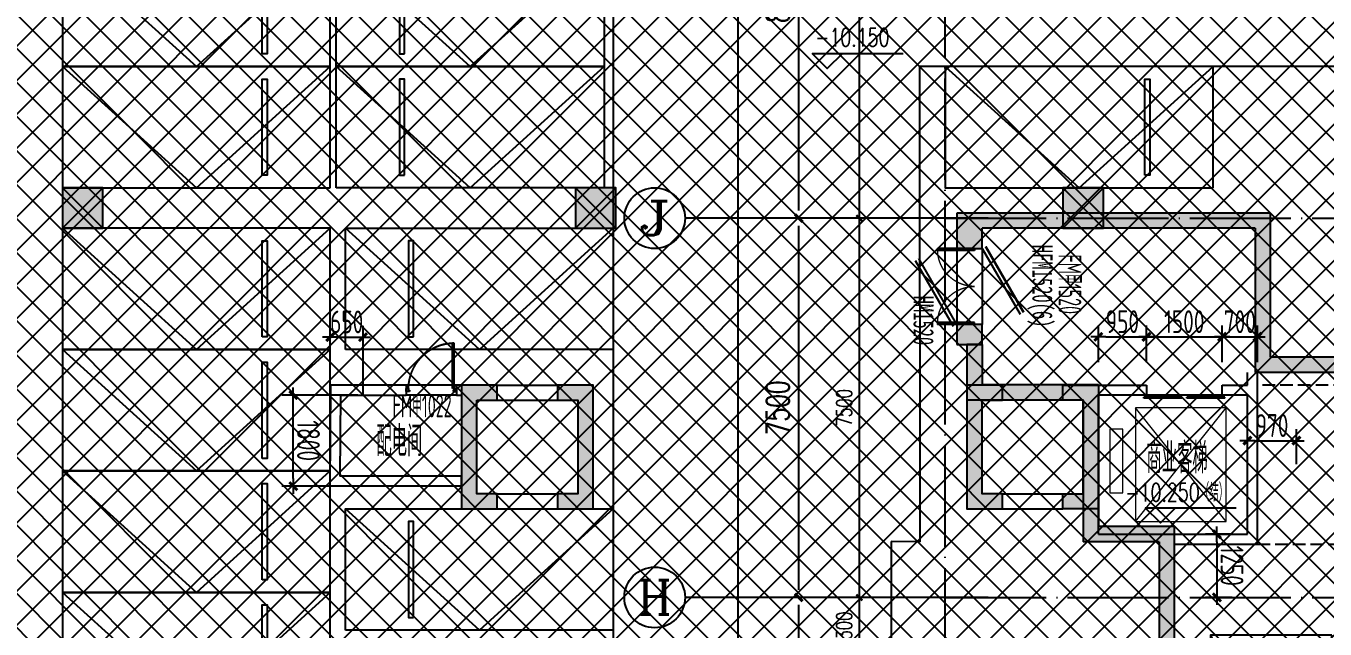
# Model space of a CAD drawing. Header units: millimetres. Extents: x 12325263 to 13848842, y -1463133 to 573208.
# Drawn here: x 12526656 to 12552362, y -1093512 to -1081586 of the extents above; entities that cross this region are included whole.
import ezdxf
from ezdxf.enums import TextEntityAlignment as Align
from ezdxf.xclip import XClip

# ---------------------------------------------------------------- set-up
doc = ezdxf.new("R2010")
doc.units = ezdxf.units.MM
doc.header["$LTSCALE"] = 1000
doc.header["$XCLIPFRAME"] = 0
doc.linetypes.add('-2F平面$0$DASH', pattern=[0.35, 0.25, -0.1])
doc.linetypes.add('DOTE', pattern=[2.42, 2, -0.2, 0.02, -0.2])
for name, color, linetype in [('-2F平面$0$DIM-ELEV', 3, 'Continuous'), ('-2F平面$0$PARTS-CAR公寓子母车位', 240, 'Continuous'), ('-2F平面$0$PARTS-UP', 1, '-2F平面$0$DASH'), ('-2F平面$0$WALL-SHATCH', 8, 'Continuous'), ('-3F平面$0$PARTS-CAR商业', 160, 'Continuous'), ('A-AXIS', 16, 'DOTE'), ('A-WALL-PATT', 8, 'Continuous'), ('A_WALL(防火墙)', 151, 'Continuous'), ('AXIS', 3, 'Continuous'), ('AXIS_TEXT', 7, 'Continuous'), ('DIM-PUB-4', 3, 'Continuous'), ('DRWD-DOOR', 2, 'Continuous'), ('DRWD-F-TEXT', 142, 'Continuous'), ('PUB-TEXT', 7, 'Continuous'), ('PUB_DIM', 83, 'Continuous'), ('PUB_HATCH', 8, 'Continuous'), ('ROAD-LINE', 20, 'Continuous'), ('SILL', 2, 'Continuous'), ('WALL', 5, 'Continuous'), ('WINDOW', 4, 'Continuous'), ('人防墙', 6, 'Continuous'), ('人防门', 60, 'Continuous'), ('人防门编号', 73, 'Continuous'), ('地下室柱网$0$0q-柱0', 8, 'Continuous'), ('地下室柱网$0$0q-柱填充', 8, 'Continuous')]:
    doc.layers.add(name, color=color, linetype=linetype)
doc.layers.add('EVTR', color=2, linetype='Continuous', lineweight=13)
doc.layers.add('地下室柱网$0$9', color=8, linetype='Continuous', plot=False)
doc.styles.add('-2F平面$0$Standard', font='simplex.shx', dxfattribs={"bigfont": 'gbcbig.shx'})
doc.styles.add('_TCH_AXIS', font='COMPLEX', dxfattribs={"bigfont": 'GBCBIG'})
doc.styles.add('_TCH_DIM_T3', font='SIMPLEX.shx', dxfattribs={"width": 0.705882, "bigfont": 'GBCBIG.shx'})
doc.styles.add('COMPLEX', font='COMPLEX')
doc.styles.add('hztxt', font='gbenor.shx', dxfattribs={"width": 0.7, "bigfont": 'gbcbig.shx'})
doc.styles.get("Standard").update_dxf_attribs({"font": 'gbenor.shx', "bigfont": 'gbcbig.shx'})
doc.styles.add('YQ_DIM', font='SUPEROS.SHX', dxfattribs={"width": 0.8, "bigfont": 'HZDX.SHX'})
doc.styles.add('标注宋体', font='', dxfattribs={"width": 0.6})
doc.styles.get('标注宋体').set_extended_font_data('NSimSun')
doc.dimstyles.new('_TCH_ARCH&&120', dxfattribs={"dimtxt": 306, "dimasz": 120, "dimexe": 300, "dimexo": 360, "dimgap": 147, "dimtad": 1, "dimdec": 0, "dimzin": 0, "dimdsep": 46, "dimtxsty": '_TCH_DIM_T3', "dimblk": 'ARCHTICK', "dimcen": 0.09, "dimclrt": 7, "dimazin": 2, "dimtfac": 1, "dimtdec": 0, "dimtix": 1, "dimtmove": 2, "dimatfit": 3, "dimfxl": 1, "dimfxlon": 1, "dimtolj": 1, "dimtzin": 0, "dimarcsym": 0})
doc.dimstyles.new('_TCH_ARCH&&150', dxfattribs={"dimtxt": 446.25, "dimasz": 150, "dimexe": 375, "dimexo": 450, "dimgap": 189.375, "dimtad": 1, "dimdec": 0, "dimzin": 0, "dimdsep": 46, "dimtxsty": '_TCH_DIM_T3', "dimblk": 'asdggshdfhsg_ArchTick', "dimcen": 0.09, "dimclrt": 7, "dimazin": 2, "dimtfac": 1, "dimtdec": 0, "dimtix": 1, "dimtmove": 2, "dimatfit": 3, "dimfxl": 1, "dimtolj": 1, "dimtzin": 0, "dimarcsym": 0})
doc.dimstyles.new('yq150', dxfattribs={"dimscale": 150, "dimtxt": 3, "dimasz": 1, "dimexe": 1.5, "dimexo": 2, "dimgap": 0.5, "dimtad": 1, "dimdec": 0, "dimdsep": 46, "dimtxsty": 'YQ_DIM', "dimblk": 'adgshgYQTICK', "dimcen": 0, "dimclrd": 256, "dimclre": 256, "dimclrt": 7, "dimadec": 1, "dimazin": 2, "dimtfac": 1, "dimtdec": 0, "dimtix": 1, "dimtmove": 2, "dimatfit": 2, "dimfxl": 1, "dimtolj": 1, "dimtzin": 0, "dimarcsym": 0})

# ---------------------------------------------------------------- blocks, each defined once
blk = doc.blocks.new('asdgafgfasdfagfagasdgagadfgsdhgd$DorLib2D$00000206')
at = {"color": 0}
for p, q in [((-0.527, 0.213), (0.339, 0.713)), ((-0.5, 0.167), (0.366, 0.667)), ((0.5, -0.167), (-0.366, -0.667)), ((0.527, -0.213), (-0.339, -0.713))]:
    blk.add_line(p, q, dxfattribs=at)
blk = doc.blocks.new('asdgafgf20230228-rf2')
at = {"layer": 'PUB_HATCH'}
for points in [[(-20619, 33400), (-20319, 33700), (-26520, 33700), (-26020, 33400)], [(-26520, 33700), (-26520, 33000), (-26020, 33000), (-26020, 33400)], [(-20319, 33700), (-20619, 33400), (-20619, 30550), (-20319, 30850)], [(-26020, 31100), (-26020, 31500), (-26520, 31500), (-26520, 31100)], [(-26320, 31100), (-26320, 30002), (-26020, 30302), (-26020, 31100)], [(-13520, 30550), (-13820, 30850), (-20319, 30850), (-20619, 30550)], [(-24020, 30002), (-23720, 30302), (-26020, 30302), (-26320, 30002)], [(-23720, 30302), (-24020, 30002), (-24020, 27202), (-23720, 27502)], [(-22520, 27202), (-22220, 27502), (-23720, 27502), (-24020, 27202)], [(-22220, 27502), (-22520, 27202), (-22520, 22495), (-22220, 22195)]]:
    blk.add_hatch(color=256, dxfattribs=at).paths.add_polyline_path(points)
at = {"layer": '人防墙'}
for p, q in [((-20319, 33700), (-26520, 33700)), ((-26520, 33700), (-26520, 33000)), ((-20319, 33700), (-20319, 30850)), ((-20619, 33400), (-26020, 33400)), ((-26020, 33000), (-26020, 33400)), ((-20619, 33400), (-20619, 30550)), ((-26520, 33000), (-26020, 33000)), ((-26020, 31500), (-26520, 31500)), ((-26520, 31500), (-26520, 31100)), ((-26020, 31100), (-26020, 31500)), ((-26520, 31100), (-26020, 31100)), ((-26320, 31100), (-26320, 30002)), ((-26020, 31100), (-26320, 31100)), ((-26020, 31100), (-26020, 30302)), ((-13820, 30850), (-20319, 30850)), ((-13520, 30550), (-20619, 30550)), ((-23720, 30302), (-26020, 30302)), ((-23720, 30302), (-23720, 27502)), ((-24020, 30002), (-26320, 30002)), ((-24020, 30002), (-24020, 27202)), ((-22220, 27502), (-23720, 27502)), ((-22220, 27502), (-22220, 22195)), ((-22520, 27202), (-24020, 27202)), ((-22520, 27202), (-22520, 22495))]:
    blk.add_line(p, q, dxfattribs=at)
at = {"layer": '人防门'}
for p, q in [((-26520, 33000, 0), (-26520, 31500, 0)), ((-26020, 33000, 0), (-26020, 31500, 0))]:
    blk.add_line(p, q, dxfattribs=at)
at = {"layer": '人防门', "const_width": 50, "elevation": 0}
blk.add_lwpolyline([(-25951, 33040), (-25201, 31741)], dxfattribs=at)
at = {"layer": '人防门', "xscale": 1500, "yscale": 1500, "zscale": 500, "rotation": 269.9997684910634}
blk.add_blockref('asdgafgfasdfagfagasdgagadfgsdhgd$DorLib2D$00000206', (-26270, 32250), dxfattribs=at)
at = {"layer": '人防门编号', "style": '标注宋体', "width": 0.6}
for s, p in [('HFM1520(6)', (-25024, 33072, 0)), ('HM1520', (-27376, 32067, 0))]:
    blk.add_text(s, height=400, rotation=270, dxfattribs=at).set_placement(p)
blk = doc.blocks.new('adgshg13--2F平面$0$A$C7F010FC0')
at = {"layer": '-2F平面$0$WALL-SHATCH'}
h = blk.add_hatch(color=256, dxfattribs=at)
h.dxf.hatch_style = 1
h.paths.add_polyline_path([(-60384, -16881), (-763, 197), (12588, -13153), (12588, -157996), (-162965, -188820), (-171262, -180523), (-171262, -31311), (-150707, -10756), (-131860, -7981), (-99162, -7981), (-99162, -4981), (-76620, -4981), (-70108, -16881)], flags=16)
h.paths.add_polyline_path([(-60091, -16381), (-647, 647), (12988, -12988), (12988, -158332), (-163101, -189250), (-171662, -180689), (-171662, -31145), (-150778, -10261), (-131897, -7481), (-99562, -7481), (-99562, -4581), (-76366, -4581), (-69908, -16381)])
blk = doc.blocks.new('adgshg13--2F平面$0$Lmark11')
blk.add_line((-250, 250), (1250, 250))
blk.add_lwpolyline([(-250, 250), (250, 250), (0, 0), (-250, 250)], close=True)
at = {"color": 7, "style": '-2F平面$0$Standard', "width": 0.8}
blk.add_attdef('LMARK', text='', height=180, rotation=0, dxfattribs=at).set_placement((1137, 325), align=Align.RIGHT)
blk = doc.blocks.new('adgshg13-$DorLib2D$00000002')
for p, q in [((-0.5, 0), (-0.5, 0.4875)), ((-0.475, 0.4875), (-0.5, 0.4875)), ((-0.475, 0), (-0.475, 0.4875)), ((0.475, 0), (0.475, 0.4875)), ((0.475, 0.4875), (0.5, 0.4875)), ((0.5, 0), (0.5, 0.4875)), ((-0.5, 0), (-0.475, 0)), ((0.5, 0), (0.475, 0))]:
    blk.add_line(p, q)
at = {"lineweight": 13}
for centre, start, end in [((-0.4875, 0), 0, 88.53072), ((0.4875, 0), 91.46928, 180)]:
    blk.add_arc(centre, 0.4875, start, end, dxfattribs=at)
blk = doc.blocks.new('adgshgbj--2F平面$0$报建车道-2')
at = {"layer": 'ROAD-LINE'}
for p, q in [((97561, -95196), (101216, -116011)), ((117932, -98456), (104704, -100779)), ((87330, -99955), (91812, -125480)), ((106330, -110035), (104704, -100779)), ((106330, -110035), (105768, -110133)), ((105768, -110133), (106634, -115065))]:
    blk.add_line(p, q, dxfattribs=at)
blk = doc.blocks.new('adgshg$DORLIB2D$00000127')
at = {"color": 0}
for points in [[(-0.533, 0.795), (-0.533, 0.69)], [(-0.033, 0.795), (-0.533, 0.795)], [(-0.033, 0.69), (-0.533, 0.69)], [(-0.033, 0.795), (-0.033, 0.69)], [(0.533, 0.795), (0.033, 0.795)], [(0.033, 0.795), (0.033, 0.69)], [(0.533, 0.69), (0.033, 0.69)], [(0.533, 0.795), (0.533, 0.69)], [(0.5, 0.5), (-0.5, 0.5)]]:
    blk.add_lwpolyline(points, dxfattribs=at)
blk = doc.blocks.new('adgshgDR_D01')
for p, q in [((-0.45, 0.93), (-0.42, 0.93)), ((-0.45, 0.03), (-0.45, 0.93)), ((-0.42, 0.03), (-0.42, 0.93)), ((-0.5, 0.03), (-0.42, 0.03)), ((-0.5, 0.03), (-0.5, -0.03)), ((-0.45, 0.03), (-0.45, 0)), ((-0.45, 0), (-0.435, 0)), ((-0.435, 0), (-0.435, -0.03)), ((0.435, 0), (0.435, -0.03)), ((0.45, 0), (0.435, 0)), ((0.45, 0.03), (0.45, 0)), ((0.5, 0.03), (0.45, 0.03)), ((0.5, -0.03), (0.5, 0.03)), ((-0.435, -0.03), (-0.5, -0.03)), ((0.435, -0.03), (0.5, -0.03))]:
    blk.add_line(p, q)
blk.add_arc((-0.46, 0.021), 0.91, 0.5915, 87.4664)
blk = doc.blocks.new('adgshgWDSILL2')
for p, q in [((-0.5, 0.5), (0.5, 0.5)), ((-0.5, -0.5), (0.5, -0.5))]:
    blk.add_line(p, q)
blk = doc.blocks.new('adgshgYQTICK')
blk.add_line((-1, 0), (1, 0))
at = {"const_width": 0.4}
blk.add_lwpolyline([(0.53, 0.53), (-0.53, -0.53)], dxfattribs=at)
blk = doc.blocks.new('*D1112')
at = {"layer": 'Defpoints', "color": 0, "transparency": 16777216}
for p in [(499887, 95632), (499090, 94677), (500026, 94841)]:
    blk.add_point(p, dxfattribs=at)
at = {"layer": 'DIM-PUB-4', "lineweight": -2, "transparency": 16777216}
for p, q in [((499038, 94972), (498912, 95689)), ((499974, 95136), (499848, 95853)), ((499099, 95493), (499739, 95606))]:
    blk.add_line(p, q, dxfattribs=at)
at = {"layer": 'DIM-PUB-4', "lineweight": -2, "transparency": 16777216, "xscale": 150, "yscale": 150, "zscale": 150}
for p, rotation in [((499887, 95632), 9.958673781646056), ((498951, 95468), 189.9586737816461)]:
    blk.add_blockref('adgshgYQTICK', p, dxfattribs=dict(at, rotation=rotation))
at = {"layer": 'DIM-PUB-4', "color": 7, "transparency": 16777216, "insert": (499367, 95845), "char_height": 450, "attachment_point": 5, "rotation": 9.9587, "style": 'YQ_DIM'}
blk.add_mtext('\\A1;950', dxfattribs=at)
blk = doc.blocks.new('*D1113')
at = {"layer": 'Defpoints', "color": 0, "transparency": 16777216}
for p in [(501365, 95891), (501503, 95100), (500026, 94841)]:
    blk.add_point(p, dxfattribs=at)
at = {"layer": 'DIM-PUB-4', "lineweight": -2, "transparency": 16777216}
for p, q in [((501452, 95396), (501326, 96113)), ((499974, 95136), (499848, 95853)), ((500035, 95658), (501217, 95865))]:
    blk.add_line(p, q, dxfattribs=at)
at = {"layer": 'DIM-PUB-4', "lineweight": -2, "transparency": 16777216, "xscale": 150, "yscale": 150, "zscale": 150}
for p, rotation in [((501365, 95891), 9.95867376074288), ((499887, 95632), 189.9586737607429)]:
    blk.add_blockref('adgshgYQTICK', p, dxfattribs=dict(at, rotation=rotation))
at = {"layer": 'DIM-PUB-4', "color": 7, "transparency": 16777216, "insert": (500574, 96057), "char_height": 450, "attachment_point": 5, "rotation": 9.9587, "style": 'YQ_DIM'}
blk.add_mtext('\\A1;1500', dxfattribs=at)
blk = doc.blocks.new('*D1114')
at = {"layer": 'Defpoints', "color": 0, "transparency": 16777216}
for p in [(502054, 96012), (502193, 95221), (501503, 95100)]:
    blk.add_point(p, dxfattribs=at)
at = {"layer": 'DIM-PUB-4', "lineweight": -2, "transparency": 16777216}
for p, q in [((502141, 95517), (502015, 96234)), ((501452, 95396), (501326, 96113)), ((501512, 95917), (501906, 95986))]:
    blk.add_line(p, q, dxfattribs=at)
at = {"layer": 'DIM-PUB-4', "lineweight": -2, "transparency": 16777216, "xscale": 150, "yscale": 150, "zscale": 150}
for p, rotation in [((502054, 96012), 9.958673830030067), ((501365, 95891), 189.9586738300301)]:
    blk.add_blockref('adgshgYQTICK', p, dxfattribs=dict(at, rotation=rotation))
at = {"layer": 'DIM-PUB-4', "color": 7, "transparency": 16777216, "insert": (501657, 96247), "char_height": 450, "attachment_point": 5, "rotation": 9.9587, "style": 'YQ_DIM'}
blk.add_mtext('\\A1;700', dxfattribs=at)
blk = doc.blocks.new('*D1115')
at = {"layer": 'Defpoints', "color": 0, "transparency": 16777216}
for p in [(502532, 92134), (502153, 90798), (502748, 90903)]:
    blk.add_point(p, dxfattribs=at)
at = {"layer": 'DIM-PUB-4', "lineweight": -2, "transparency": 16777216}
for p, q in [((502236, 92082), (501715, 91990)), ((501963, 91881), (502127, 90946)), ((502453, 90851), (501931, 90759))]:
    blk.add_line(p, q, dxfattribs=at)
at = {"layer": 'DIM-PUB-4', "lineweight": -2, "transparency": 16777216, "xscale": 150, "yscale": 150, "zscale": 150}
for p, rotation in [((501937, 92029), 99.95875075219135), ((502153, 90798), 279.9587507521913)]:
    blk.add_blockref('adgshgYQTICK', p, dxfattribs=dict(at, rotation=rotation))
at = {"layer": 'DIM-PUB-4', "color": 7, "transparency": 16777216, "insert": (502340, 91465), "char_height": 450, "attachment_point": 5, "rotation": 279.9588, "style": 'YQ_DIM'}
blk.add_mtext('\\A1;1250', dxfattribs=at)
blk = doc.blocks.new('*D1116')
at = {"layer": 'Defpoints', "color": 0, "transparency": 16777216}
for p in [(503167, 94123), (503300, 93369), (502345, 93201)]:
    blk.add_point(p, dxfattribs=at)
at = {"layer": 'DIM-PUB-4', "lineweight": -2, "transparency": 16777216}
for p, q in [((503248, 93664), (503128, 94344)), ((502293, 93496), (502173, 94177)), ((502360, 93981), (503019, 94097))]:
    blk.add_line(p, q, dxfattribs=at)
at = {"layer": 'DIM-PUB-4', "lineweight": -2, "transparency": 16777216, "xscale": 150, "yscale": 150, "zscale": 150}
for p, rotation in [((502212, 93955), 189.9583503602305), ((503167, 94123), 9.95835036023052)]:
    blk.add_blockref('adgshgYQTICK', p, dxfattribs=dict(at, rotation=rotation))
at = {"layer": 'DIM-PUB-4', "color": 7, "transparency": 16777216, "insert": (502638, 94334), "char_height": 450, "attachment_point": 5, "rotation": 9.9584, "style": 'YQ_DIM'}
blk.add_mtext('\\A1;970', dxfattribs=at)
blk = doc.blocks.new('*D1117')
at = {"layer": 'Defpoints', "color": 0, "transparency": 16777216}
for p in [(485011, 91849), (483460, 91577), (485323, 90077)]:
    blk.add_point(p, dxfattribs=at)
at = {"layer": 'DIM-PUB-4', "lineweight": -2, "transparency": 16777216}
for p, q in [((484716, 91797), (483238, 91538)), ((483745, 89952), (483486, 91429)), ((485027, 90025), (483550, 89765))]:
    blk.add_line(p, q, dxfattribs=at)
at = {"layer": 'DIM-PUB-4', "lineweight": -2, "transparency": 16777216, "xscale": 150, "yscale": 150, "zscale": 150}
for p, rotation in [((483460, 91577), 99.95875073027146), ((483771, 89804), 279.9587507302714)]:
    blk.add_blockref('adgshgYQTICK', p, dxfattribs=dict(at, rotation=rotation))
at = {"layer": 'DIM-PUB-4', "color": 7, "transparency": 16777216, "insert": (483911, 90742), "char_height": 450, "attachment_point": 5, "rotation": 279.9588, "style": 'YQ_DIM'}
blk.add_mtext('\\A1;1800', dxfattribs=at)
blk = doc.blocks.new('*D1118')
at = {"layer": 'Defpoints', "color": 0, "transparency": 16777216}
for p in [(484621, 92946), (484871, 91523), (484231, 91410)]:
    blk.add_point(p, dxfattribs=at)
at = {"layer": 'DIM-PUB-4', "lineweight": -2, "transparency": 16777216}
for p, q in [((484820, 91818), (484583, 93168)), ((484180, 91706), (483943, 93055)), ((484129, 92860), (484474, 92920))]:
    blk.add_line(p, q, dxfattribs=at)
at = {"layer": 'DIM-PUB-4', "lineweight": -2, "transparency": 16777216, "xscale": 150, "yscale": 150, "zscale": 150}
for p, rotation in [((484621, 92946), 9.958750719475905), ((483981, 92834), 189.9587507194759)]:
    blk.add_blockref('adgshgYQTICK', p, dxfattribs=dict(at, rotation=rotation))
at = {"layer": 'DIM-PUB-4', "color": 7, "transparency": 16777216, "insert": (484250, 93186), "char_height": 450, "attachment_point": 5, "rotation": 9.9588, "style": 'YQ_DIM'}
blk.add_mtext('\\A1;650', dxfattribs=at)
blk = doc.blocks.new('adgshg2qbj-syc-bj-13-CAR-4')
blk.add_lwpolyline([(-1200, 0), (1200, 0), (1200, -5300), (-1200, -5300)], close=True)
blk.add_lwpolyline([(1200, -5300), (-1200, -2650), (1200, 0)])
at = {"extrusion": (-0.000447791, -3.39717e-15, 1), "elevation": -1}
blk.add_lwpolyline([(-950, -1350), (950, -1350), (950, -1250), (-950, -1250)], close=True, dxfattribs=at)
blk = doc.blocks.new('adgshg2qbj-gycw-bj-13--2F平面$0$CAR-子车位')
blk.add_line((1697, 1697), (3748, -3748))
blk.add_lwpolyline([(0, 0), (1697, 1697), (5445, -2051), (3748, -3748)], close=True)
at = {"extrusion": (-0.000316636, -0.000316636, 1), "elevation": -1}
blk.add_lwpolyline([(955, -601), (2298, 742), (2227, 813), (884, -530)], close=True, dxfattribs=at)
blk = doc.blocks.new('*U495')
at = {"layer": '地下室柱网$0$0q-柱0'}
blk.add_lwpolyline([(-400, -400), (400, -400), (400, 400), (-400, 400)], close=True, dxfattribs=at)
at = {"layer": '地下室柱网$0$0q-柱填充'}
blk.add_solid([(-400, 400), (400, 400), (-400, -400), (400, -400)], dxfattribs=at)
at = {"layer": '地下室柱网$0$9'}
for p, q in [((-400, 400), (400, -400)), ((-400, -400), (400, 400))]:
    blk.add_line(p, q, dxfattribs=at)
blk = doc.blocks.new('_AXISO')
blk.add_circle((0, 0), 0.5)
at = {"layer": 'AXIS_TEXT', "style": 'COMPLEX', "width": 1.041667}
blk.add_attdef('A', text='', height=0.56, dxfattribs=at).set_placement((-0.25, -0.28), (0.25, -0.28), align=Align.FIT)
blk = doc.blocks.new('asdggshdfhsg_ArchTick')
at = {"color": 0, "linetype": 'ByBlock', "const_width": 0.4}
blk.add_lwpolyline([(-0.5, -0.5), (0.5, 0.5)], dxfattribs=at)
blk = doc.blocks.new('*D5258')
at = {"layer": 'AXIS', "color": 0, "lineweight": -2, "transparency": 16777216}
for p, q in [((12411817, 1078990), (12406942, 1078990)), ((12407317, 996140), (12407317, 1078840)), ((12411817, 995990), (12406942, 995990))]:
    blk.add_line(p, q, dxfattribs=at)
at = {"layer": 'Defpoints', "color": 0, "transparency": 16777216}
for p in [(12407317, 1078990), (12412267, 1078990), (12412267, 995990)]:
    blk.add_point(p, dxfattribs=at)
at = {"layer": 'AXIS', "color": 0, "lineweight": -2, "transparency": 16777216, "xscale": 150, "yscale": 150, "zscale": 150}
for p, rotation in [((12407317, 1078990), 90), ((12407317, 995990), 270)]:
    blk.add_blockref('asdggshdfhsg_ArchTick', p, dxfattribs=dict(at, rotation=rotation))
at = {"layer": 'AXIS', "color": 7, "transparency": 16777216, "insert": (12406904, 1037490), "char_height": 446.2, "attachment_point": 5, "rotation": 90, "style": '_TCH_DIM_T3'}
blk.add_mtext('\\A1;83000', dxfattribs=at)
blk = doc.blocks.new('*D5266')
at = {"layer": 'AXIS', "color": 0, "lineweight": -2, "transparency": 16777216}
for p, q in [((12411817, 1038990), (12408142, 1038990)), ((12408517, 1034140), (12408517, 1038840)), ((12411817, 1033990), (12408142, 1033990))]:
    blk.add_line(p, q, dxfattribs=at)
at = {"layer": 'Defpoints', "color": 0, "transparency": 16777216}
for p in [(12408517, 1038990), (12412267, 1038990), (12412267, 1033990)]:
    blk.add_point(p, dxfattribs=at)
at = {"layer": 'AXIS', "color": 0, "lineweight": -2, "transparency": 16777216, "xscale": 150, "yscale": 150, "zscale": 150}
for p, rotation in [((12408517, 1038990), 90), ((12408517, 1033990), 270)]:
    blk.add_blockref('asdggshdfhsg_ArchTick', p, dxfattribs=dict(at, rotation=rotation))
at = {"layer": 'AXIS', "color": 7, "transparency": 16777216, "insert": (12408104, 1036490), "char_height": 446.2, "attachment_point": 5, "rotation": 90, "style": '_TCH_DIM_T3'}
blk.add_mtext('\\A1;5000', dxfattribs=at)
blk = doc.blocks.new('*D5267')
at = {"layer": 'AXIS', "color": 0, "lineweight": -2, "transparency": 16777216}
for p, q in [((12411817, 1046490), (12408142, 1046490)), ((12408517, 1039140), (12408517, 1046340)), ((12411817, 1038990), (12408142, 1038990))]:
    blk.add_line(p, q, dxfattribs=at)
at = {"layer": 'Defpoints', "color": 0, "transparency": 16777216}
for p in [(12408517, 1046490), (12412267, 1046490), (12412267, 1038990)]:
    blk.add_point(p, dxfattribs=at)
at = {"layer": 'AXIS', "color": 0, "lineweight": -2, "transparency": 16777216, "xscale": 150, "yscale": 150, "zscale": 150}
for p, rotation in [((12408517, 1046490), 90), ((12408517, 1038990), 270)]:
    blk.add_blockref('asdggshdfhsg_ArchTick', p, dxfattribs=dict(at, rotation=rotation))
at = {"layer": 'AXIS', "color": 7, "transparency": 16777216, "insert": (12408104, 1042740), "char_height": 446.2, "attachment_point": 5, "rotation": 90, "style": '_TCH_DIM_T3'}
blk.add_mtext('\\A1;7500', dxfattribs=at)
blk = doc.blocks.new('*D5268')
at = {"layer": 'AXIS', "color": 0, "lineweight": -2, "transparency": 16777216}
for p, q in [((12411817, 1055290), (12408142, 1055290)), ((12408517, 1046640), (12408517, 1055140)), ((12411817, 1046490), (12408142, 1046490))]:
    blk.add_line(p, q, dxfattribs=at)
at = {"layer": 'Defpoints', "color": 0, "transparency": 16777216}
for p in [(12408517, 1055290), (12412267, 1055290), (12412267, 1046490)]:
    blk.add_point(p, dxfattribs=at)
at = {"layer": 'AXIS', "color": 0, "lineweight": -2, "transparency": 16777216, "xscale": 150, "yscale": 150, "zscale": 150}
for p, rotation in [((12408517, 1055290), 90), ((12408517, 1046490), 270)]:
    blk.add_blockref('asdggshdfhsg_ArchTick', p, dxfattribs=dict(at, rotation=rotation))
at = {"layer": 'AXIS', "color": 7, "transparency": 16777216, "insert": (12408104, 1050890), "char_height": 446.2, "attachment_point": 5, "rotation": 90, "style": '_TCH_DIM_T3'}
blk.add_mtext('\\A1;8800', dxfattribs=at)
blk = doc.blocks.new('_ArchTick')
at = {"color": 0, "linetype": 'ByBlock', "const_width": 0.4}
blk.add_lwpolyline([(-0.5, -0.5), (0.5, 0.5)], dxfattribs=at)
blk = doc.blocks.new('*D4039')
at = {"layer": 'Defpoints', "color": 0, "transparency": 16777216}
for p in [(12543147, -1076587), (12546747, -1076587), (12546747, -1085387)]:
    blk.add_point(p, dxfattribs=at)
at = {"layer": 'PUB_DIM', "color": 0, "lineweight": -2, "transparency": 16777216}
for p, q in [((12543148, -1076587), (12542847, -1076587)), ((12543147, -1085387), (12543147, -1076587)), ((12543148, -1085387), (12542847, -1085387))]:
    blk.add_line(p, q, dxfattribs=at)
at = {"layer": 'PUB_DIM', "color": 0, "lineweight": -2, "transparency": 16777216, "xscale": 120, "yscale": 120, "zscale": 120}
for p, rotation in [((12543147, -1076587), 90), ((12543147, -1085387), 270)]:
    blk.add_blockref('_ArchTick', p, dxfattribs=dict(at, rotation=rotation))
at = {"layer": 'PUB_DIM', "color": 7, "transparency": 16777216, "insert": (12542847, -1080987), "char_height": 306, "attachment_point": 5, "rotation": 90, "style": '_TCH_DIM_T3'}
blk.add_mtext('\\A1;8800', dxfattribs=at)
blk = doc.blocks.new('*D4040')
at = {"layer": 'Defpoints', "color": 0, "transparency": 16777216}
for p in [(12543147, -1085387), (12546747, -1085387), (12546747, -1092887)]:
    blk.add_point(p, dxfattribs=at)
at = {"layer": 'PUB_DIM', "color": 0, "lineweight": -2, "transparency": 16777216}
for p, q in [((12543148, -1085387), (12542847, -1085387)), ((12543147, -1092887), (12543147, -1085387)), ((12543148, -1092887), (12542847, -1092887))]:
    blk.add_line(p, q, dxfattribs=at)
at = {"layer": 'PUB_DIM', "color": 0, "lineweight": -2, "transparency": 16777216, "xscale": 120, "yscale": 120, "zscale": 120}
for p, rotation in [((12543147, -1085387), 90), ((12543147, -1092887), 270)]:
    blk.add_blockref('_ArchTick', p, dxfattribs=dict(at, rotation=rotation))
at = {"layer": 'PUB_DIM', "color": 7, "transparency": 16777216, "insert": (12542847, -1089137), "char_height": 306, "attachment_point": 5, "rotation": 90, "style": '_TCH_DIM_T3'}
blk.add_mtext('\\A1;7500', dxfattribs=at)
blk = doc.blocks.new('*D4041')
at = {"layer": 'Defpoints', "color": 0, "transparency": 16777216}
for p in [(12543147, -1092887), (12546747, -1092887), (12546747, -1094187)]:
    blk.add_point(p, dxfattribs=at)
at = {"layer": 'PUB_DIM', "color": 0, "lineweight": -2, "transparency": 16777216}
for p, q in [((12543148, -1092887), (12542847, -1092887)), ((12543147, -1094187), (12543147, -1092887)), ((12543148, -1094187), (12542847, -1094187))]:
    blk.add_line(p, q, dxfattribs=at)
at = {"layer": 'PUB_DIM', "color": 0, "lineweight": -2, "transparency": 16777216, "xscale": 120, "yscale": 120, "zscale": 120}
for p, rotation in [((12543147, -1092887), 90), ((12543147, -1094187), 270)]:
    blk.add_blockref('_ArchTick', p, dxfattribs=dict(at, rotation=rotation))
at = {"layer": 'PUB_DIM', "color": 7, "transparency": 16777216, "insert": (12542847, -1093537), "char_height": 306, "attachment_point": 5, "rotation": 90, "style": '_TCH_DIM_T3'}
blk.add_mtext('\\A1;1300', dxfattribs=at)
blk = doc.blocks.new('A$C2A3E77E8')
at = {"layer": '地下室柱网$0$0q-柱填充'}
h = blk.add_hatch(color=256, dxfattribs=at)
h.dxf.hatch_style = 1
h.paths.add_polyline_path([(498426.7, 94408), (499116.2, 94529), (499539.9, 92116), (498850.4, 91994.9), (498798.5, 92290.4), (499192.5, 92359.6), (498872.6, 94181.7), (498478.6, 94112.5)])
h = blk.add_hatch(color=256, dxfattribs=at)
h.dxf.hatch_style = 1
h.paths.add_polyline_path([(496902.7, 93835.8), (497296.7, 93905), (497244.8, 94200.5), (496555.3, 94079.4), (496979, 91666.3), (497668.5, 91787.4), (497616.6, 92082.9), (497222.6, 92013.7)])
h = blk.add_hatch(color=256, dxfattribs=at)
h.dxf.hatch_style = 1
h.paths.add_polyline_path([(488949.2, 90561), (489001.1, 90265.5), (489690.5, 90386.6), (489266.8, 92799.7), (488577.4, 92678.6), (488629.3, 92383.1), (489023.2, 92452.3), (489343.2, 90630.2)])
h = blk.add_hatch(color=256, dxfattribs=at)
h.dxf.hatch_style = 1
h.paths.add_polyline_path([(487053.4, 92106.4), (487447.4, 92175.6), (487395.5, 92471.1), (486706, 92350), (487129.7, 89936.9), (487819.2, 90058), (487767.3, 90353.5), (487373.3, 90284.3)])
at = {"layer": '-2F平面$0$PARTS-UP'}
blk.add_lwpolyline([(502763.5, 91971.2), (505866.1, 92516), (505321.3, 95618.5), (502218.8, 95073.8)], dxfattribs=at)
at = {"layer": 'EVTR', "linetype": 'ByBlock'}
for p, q in [((501687.3, 94523.6), (499919.3, 94213.2)), ((500308.4, 91997.1), (501687.3, 94523.6)), ((502076.4, 92307.5), (501687.3, 94523.6)), ((499919.3, 94213.2), (500308.4, 91997.1)), ((502076.4, 92307.5), (499919.3, 94213.2)), ((499740.8, 93755.4), (499489.7, 93711.3)), ((499489.7, 93711.3), (499707.6, 92470.3)), ((499958.7, 92514.4), (499740.8, 93755.4)), ((499707.6, 92470.3), (499958.7, 92514.4)), ((500308.4, 91997.1), (502076.4, 92307.5))]:
    blk.add_line(p, q, dxfattribs=at)
at = {"layer": 'WALL', "linetype": 'ByBlock'}
for p, q in [((502021.8, 95039.2), (501978.5, 95285.5)), ((502763.5, 91971.2), (502175.5, 95320.1)), ((501529.3, 94952.7), (502021.8, 95039.2)), ((501563.9, 94755.7), (501529.3, 94952.7)), ((499116.2, 94529), (500051.9, 94693.3)), ((500051.9, 94693.3), (500086.5, 94496.3)), ((502056.4, 94842.2), (501563.9, 94755.7)), ((502532, 92133.6), (502056.4, 94842.2)), ((500086.5, 94496.3), (499152.2, 94332.3)), ((499627.8, 91623.7), (499152.2, 94332.3)), ((499627.8, 91623.7), (502532, 92133.6)), ((501138.5, 91685.9), (502763.5, 91971.2))]:
    blk.add_line(p, q, dxfattribs=at)
at = {"layer": 'WALL'}
for p, q in [((487395.5, 92471.1), (488577.4, 92678.6)), ((486706, 92350), (486607.5, 92332.7)), ((486607.5, 92332.7), (486642.1, 92135.7)), ((487447.3, 92175.6), (488629.3, 92383.1)), ((497616.6, 92082.9), (498798.5, 92290.4)), ((485622.5, 92159.8), (484148.7, 91901)), ((485622.5, 92159.8), (485657.1, 91962.8)), ((486642.1, 92135.7), (486740.6, 92153)), ((484148.7, 91901), (484481.2, 89928.8)), ((484378.9, 91738.4), (485657.1, 91962.8)), ((497668.5, 91787.4), (498850.4, 91994.9)), ((484378.9, 91738.4), (484645, 90160.6)), ((487017.3, 90577.1), (484645, 90160.6)), ((487051.9, 90380.1), (487017.3, 90577.1)), ((487767.3, 90353.5), (488949.2, 90561)), ((487051.9, 90380.1), (484481.2, 89928.8)), ((487819.2, 90058), (489001.1, 90265.5))]:
    blk.add_line(p, q, dxfattribs=at)
at = {"layer": '地下室柱网$0$0q-柱0'}
for points in [[(498426.7, 94408), (499116.2, 94529), (499539.9, 92116), (498850.4, 91994.9), (498798.5, 92290.4), (499192.5, 92359.6), (498872.6, 94181.7), (498478.6, 94112.5)], [(496902.7, 93835.8), (497296.7, 93905), (497244.8, 94200.5), (496555.3, 94079.4), (496979, 91666.3), (497668.5, 91787.4), (497616.6, 92082.9), (497222.6, 92013.7)], [(488949.2, 90561), (489001.1, 90265.5), (489690.5, 90386.6), (489266.8, 92799.7), (488577.4, 92678.6), (488629.3, 92383.1), (489023.2, 92452.3), (489343.2, 90630.2)], [(487053.4, 92106.4), (487447.4, 92175.6), (487395.5, 92471.1), (486706, 92350), (487129.7, 89936.9), (487819.2, 90058), (487767.3, 90353.5), (487373.3, 90284.3)]]:
    blk.add_lwpolyline(points, close=True, dxfattribs=at)
at = {"layer": '-2F平面$0$DIM-ELEV'}
ref = blk.add_blockref('adgshg13--2F平面$0$Lmark11', (492750.1, 99766.1), dxfattribs=dict(at, xscale=1.2, yscale=1.2, zscale=1.2, rotation=9.958519108603388))
ref.add_attrib('LMARK', '-10.150', dxfattribs={"layer": '0', "color": 7, "height": 360, "rotation": 9.95852, "style": '-2F平面$0$Standard', "width": 0.7}).set_placement((493885.9, 100408.9), align=Align.RIGHT)
ref = blk.add_blockref('adgshg13--2F平面$0$Lmark11', (500795.3, 92056.6), dxfattribs=dict(at, xscale=1.200000000000004, yscale=1.200000000000004, zscale=1.200000000000004, rotation=9.958750764330741))
ref.add_attrib('LMARK', '-10.250（结）', dxfattribs={"layer": '0', "color": 7, "height": 360, "rotation": 9.95875, "style": '-2F平面$0$Standard', "width": 0.7}).set_placement((502046.9, 92704.5), align=Align.RIGHT)
at = {"layer": '-2F平面$0$PARTS-CAR公寓子母车位', "xscale": -1, "rotation": 54.9584734832932}
blk.add_blockref('adgshg2qbj-gycw-bj-13--2F平面$0$CAR-子车位', (504522.8, 90452.6), dxfattribs=at)
at = {"layer": '-3F平面$0$PARTS-CAR商业', "rotation": 99.95851910077668}
for p in [(482966.5, 99308.2), (483381.5, 96944.3), (484112.2, 93823.6), (485072, 88357.3)]:
    blk.add_blockref('adgshg2qbj-syc-bj-13-CAR-4', p, dxfattribs=at)
at = {"layer": '-3F平面$0$PARTS-CAR商业'}
for p, xscale, rotation in [((500469.9, 99944.7), -1.000000000000001, 279.9590294488272), ((482848.1, 99287.4), -1.000000000000002, 279.9590294404819), ((483263.2, 96923.5), -1.000000000000002, 279.9590294404819), ((483816.6, 93771.8), -1.000000000000002, 279.9590294404819), ((484231.7, 91407.9), -1.000000000000002, 279.9590294404819), ((484646.7, 89044.1), -1.000000000000002, 279.9590294404819), ((485061.8, 86680.3), -1.000000000000002, 279.9590294404819)]:
    blk.add_blockref('adgshg2qbj-syc-bj-13-CAR-4', p, dxfattribs=dict(at, xscale=xscale, rotation=rotation))
blk.add_blockref('adgshgbj--2F平面$0$报建车道-2', (389845.5, 200902.2))
for p, rotation in [((498215.4, 97924.5), 99.95877425855431), ((488710.8, 96255.6), 9.958774256191964), ((478713.7, 94500.3), 9.958774256191964)]:
    blk.add_blockref('*U495', p, dxfattribs=dict(rotation=rotation))
at = {"layer": 'DRWD-DOOR', "color": 2, "xscale": -1500.000000000001, "yscale": 1500.000000000001, "zscale": -2000, "rotation": 99.95876811648003}
blk.add_blockref('adgshg13-$DorLib2D$00000002', (496365.9, 96025.9), dxfattribs=at)
at = {"layer": 'SILL', "xscale": 1000.000000000007, "yscale": 200.0044718400905, "zscale": 1000.000000000007, "rotation": 189.9590809048382}
blk.add_blockref('adgshgWDSILL2', (486132.3, 92147.7), dxfattribs=at)
at = {"layer": 'WALL', "color": 1}
blk.add_blockref('adgshg13--2F平面$0$A$C7F010FC0', (561507.9, 205483.1), dxfattribs=at)
at = {"layer": 'WINDOW', "linetype": 'ByBlock', "xscale": -1500.000000000011, "yscale": 200.000000000001, "zscale": -1500.000000000011, "rotation": 189.9586738417692}
blk.add_blockref('adgshg$DORLIB2D$00000127', (500807.9, 94724.5), dxfattribs=at)
at = {"layer": 'WINDOW', "xscale": -999.9999999999997, "yscale": 999.9999999999998, "zscale": 999.9999999999999, "rotation": 9.959080904838293}
blk.add_blockref('adgshgDR_D01', (486132.3, 92147.7), dxfattribs=at)
at = {"layer": 'DRWD-F-TEXT', "width": 0.6}
for s, rotation, p in [('FM甲1520', 280.00001, (497894.3, 96939.3)), ('FM甲1022', 10.00001, (485468.1, 91483.6))]:
    blk.add_text(s, height=450, rotation=rotation, dxfattribs=at).set_placement(p)
at = {"layer": 'PUB-TEXT', "style": 'hztxt', "width": 0.7}
for s, p in [('商业客梯', (500357.1, 92976)), ('配电间', (485289.1, 90670.6))]:
    blk.add_text(s, height=600, rotation=9.95798, dxfattribs=at).set_placement(p)
at = {"layer": 'DIM-PUB-4'}
for base, p1, p2, angle, picture, middle in [((501364.5, 95891.2), (500026, 94840.9), (501503.4, 95100.3), 9.95867, '*D1113', (500574, 96057)), ((502054, 96012.3), (501503.4, 95100.3), (502192.9, 95221.3), 9.95867, '*D1114', (501657.4, 96247.2)), ((499887.1, 95631.8), (499090.3, 94676.6), (500026, 94840.9), 9.95867, '*D1112', (499367.4, 95845.2)), ((503167.2, 94122.7), (502344.6, 93200.9), (503299.6, 93368.6), 9.95835, '*D1116', (502637.8, 94334.4)), ((484621.5, 92946.2), (484231.4, 91410.4), (484871.4, 91522.8), 9.95875, '*D1118', (484249.6, 93185.5)), ((502152.9, 90798), (502532, 92133.6), (502748.1, 90902.5), 279.95875, '*D1115', (502340.3, 91465.4)), ((483459.9, 91577), (485322.6, 90076.5), (485011.3, 91849.4), 99.95875, '*D1117', (483911, 90742.4))]:
    dim = blk.add_linear_dim(base=base, p1=p1, p2=p2, angle=angle, dimstyle='yq150', dxfattribs=at)
    dim.commit()
    dim.dimension.update_dxf_attribs({"geometry": picture, "text_midpoint": middle, "dimtype": 129})
blk = doc.blocks.new('qlzw')
at = {"layer": 'A-AXIS'}
for p, q in [((12411416.8, 979489.8), (12411416.8, 1082089.8)), ((12411416.8, 1046489.8), (12486866.8, 1046489.8)), ((12411416.8, 1038989.8), (12486866.8, 1038989.8))]:
    blk.add_line(p, q, dxfattribs=at)
at = {"layer": 'AXIS'}
for p, q in [((12412266.8, 1046489.8), (12406266.8, 1046489.8)), ((12412266.8, 1038989.8), (12406266.8, 1038989.8))]:
    blk.add_line(p, q, dxfattribs=at)
ref = blk.add_blockref('_AXISO', (12405666.8, 1046489.8), dxfattribs=dict(at, xscale=1200, yscale=1200, zscale=1200))
ref.add_attrib('A', 'J', dxfattribs={"layer": 'AXIS_TEXT', "height": 678.8, "style": '_TCH_AXIS', "width": 1.909091}).set_placement((12405327.4, 1046150.3), (12406006.2, 1046150.3), align=Align.FIT)
ref = blk.add_blockref('_AXISO', (12405666.8, 1038989.8), dxfattribs=dict(at, xscale=1200, yscale=1200, zscale=1200))
ref.add_attrib('A', 'H', dxfattribs={"layer": 'AXIS_TEXT', "height": 678.8, "style": '_TCH_AXIS', "width": 1.05}).set_placement((12405327.4, 1038650.3), (12406006.2, 1038650.3), align=Align.FIT)
for p1, p2, distance, picture, middle in [((12412266.8, 995989.8), (12412266.8, 1078989.8), 4950, '*D5258', (12406904.3, 1037489.8)), ((12412266.8, 1046489.8), (12412266.8, 1055289.8), 3750, '*D5268', (12408104.3, 1050889.8)), ((12412266.8, 1038989.8), (12412266.8, 1046489.8), 3750, '*D5267', (12408104.3, 1042739.8)), ((12412266.8, 1033989.8), (12412266.8, 1038989.8), 3750, '*D5266', (12408104.3, 1036489.8))]:
    dim = blk.add_aligned_dim(p1=p1, p2=p2, distance=distance, dimstyle='_TCH_ARCH&&150', dxfattribs=at)
    dim.commit()
    dim.dimension.update_dxf_attribs({"geometry": picture, "text_midpoint": middle})

msp = doc.modelspace()

# ---------------------------------------------------------------- hatches: boundary and pattern name
at = {"layer": 'A-WALL-PATT'}
h = msp.add_hatch(dxfattribs=at)
h.set_pattern_fill('ANSI37', color=252, scale=300)
h.set_pattern_definition([(45, (0, 0), (-336.759605, 336.759605), []), (135, (0, 0), (-336.759605, -336.759605), [])])
h.paths.add_polyline_path([(12564696.8, -1148386.8), (12504241.6, -1148387), (12504241.6, -1033958), (12634041.3, -1033958), (12627844.5, -1069250.3), (12616665.5, -1067287.4), (12616902.5, -1065937.9), (12610631.1, -1064836.8), (12604673.6, -1064836.8), (12597896.8, -1064836.8), (12597896.8, -1060786.8), (12593492.1, -1060786.8), (12590496.8, -1060786.8), (12590496.8, -1069586.9), (12575796.8, -1069586.9), (12575796.8, -1059986.8), (12574896.8, -1059986.8), (12574896.8, -1057336.8), (12570296.8, -1057336.8), (12570296.8, -1055286.8), (12568296.8, -1055286.8), (12568296.8, -1060086.8), (12564596.6, -1060086.8), (12564596.6, -1069486.8), (12564696.9, -1069486.8), (12564696.8, -1097986.8), (12567296.8, -1097986.8), (12567296.8, -1105536.8), (12565696.8, -1105536.8), (12565696.8, -1113036.8), (12564696.8, -1113036.8)])

# ---------------------------------------------------------------- block references
ref = msp.add_blockref('A$C2A3E77E8', (12039933.3, -1095474.8), dxfattribs=dict(rotation=350.0412492537527))
XClip(ref).set_block_clipping_path([(574517.6328491271, 127502.2367430634), (563167.6328490991, 127502.2228846755), (563167.6311767455, 128872.3654828509), (556800.2987149898, 128872.35771109), (544257.8770271596, 126670.0996581088), (543557.4714692105, 130659.0804795903), (536268.9804626536, 129379.331731239), (537790.8662453052, 120711.8038626132), (523312.3703787625, 118169.6006707186), (521652.1357429288, 127625.0713569671), (520765.6618171427, 127469.4202569119), (520307.3778515682, 130079.4678951118), (515776.700237589, 129283.9687092729), (515422.1926091146, 131303.0932199814), (513452.2958014049, 130957.2097736297), (514282.4182554409, 126229.4878651481), (510637.9919826575, 125589.577113275), (512263.534631284, 116331.1783077423), (512362.3527807724, 116348.529120174), (517291.1072248165, 88278.0145814414), (519851.8954271879, 88727.6234641299), (522454.6248882134, 73904.4148362107), (519893.7906026859, 73454.7686835658), (526007.3042119928, 38637.452739819), (480033.7029030509, 30565.0258553012), (466439.1866319198, 28317.0522398334), (446673.6220214516, 140886.9888556413), (578014.3726615645, 163948.422490485), (584117.7942495663, 129187.8787387202)])
at = {"layer": 'A_WALL(防火墙)'}
msp.add_blockref('qlzw', (133430, -2131876.5), dxfattribs=at)
at = {"layer": '人防墙'}
ref = msp.add_blockref('asdgafgf20230228-rf2', (12571596.8, -1118986.7), dxfattribs=at)
XClip(ref).set_block_clipping_path([(-67355.290652331, -38121.2847742999), (65994.7093476802, 85028.7152257001)])

# ---------------------------------------------------------------- dimensions: what is measured, and where the dimension line sits
at = {"layer": 'PUB_DIM'}
for p1, p2, picture, middle in [((12546746.8, -1085386.8), (12546746.8, -1076586.8), '*D4039', (12542846.8, -1080986.8)), ((12546746.8, -1092886.8), (12546746.8, -1085386.8), '*D4040', (12542846.8, -1089136.8)), ((12546746.8, -1094186.6), (12546746.8, -1092886.8), '*D4041', (12542846.8, -1093536.7))]:
    dim = msp.add_aligned_dim(p1=p1, p2=p2, distance=3600, dimstyle='_TCH_ARCH&&120', dxfattribs=at)
    dim.commit()
    dim.dimension.update_dxf_attribs({"geometry": picture, "text_midpoint": middle})

doc.saveas('drawing.dxf')
